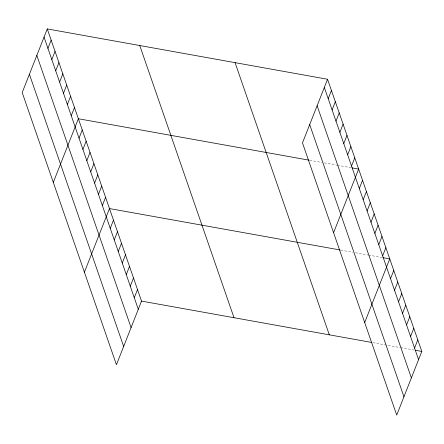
<?xml version="1.0" encoding="UTF-8"?>
<svg xmlns="http://www.w3.org/2000/svg" width="444" height="444" viewBox="0 0 444 444"><rect width="100%" height="100%" fill="white"/><g stroke="black" fill="none" stroke-linecap="round" stroke-linejoin="round"><path stroke-width="0.33" stroke-dasharray="2.22 1.67" d="M309.762 160.295L321.656 162.426M324.298 162.904L336.852 165.157M337.512 165.279L351.387 167.765M340.864 250.116L352.758 252.248M355.4 252.725L367.954 254.978M368.614 255.095L382.489 257.587M372.91 342.657L400 347.519M400.66 347.641L413.875 350.011"/><path stroke-width="0.67" d="M47.269 28.921L22.2 92.563L116.45 364.746L141.519 301.104L47.269 28.921L327.55 79.254L421.8 351.437L396.731 415.079L302.481 142.896L327.55 79.254M47.93 48.346L51.154 40.149M51.815 59.574L55.045 51.376M55.705 70.801L58.93 62.604M59.59 82.029L62.82 73.832M63.481 93.257L66.705 85.059M67.366 104.484L70.596 96.287M71.256 115.712L74.481 107.515M53.302 182.384L78.372 118.742L309.102 160.173M79.032 138.167L82.257 129.97M82.917 149.395L86.147 141.198M86.808 160.623L90.032 152.425M90.693 171.85L93.923 163.653M94.583 183.078L97.808 174.881M98.468 194.306L101.698 186.108M102.359 205.533L105.583 197.336M84.404 272.205L109.474 208.563L340.204 249.994M110.251 228.327L113.481 220.13M114.258 239.893L117.482 231.701M118.259 251.465L121.49 243.268M122.267 263.031L125.497 254.834M126.274 274.597L129.504 266.406M130.281 286.164L133.505 277.972M134.282 297.735L137.512 289.538M328.21 98.673L331.44 90.482M332.101 109.901L335.325 101.709M335.986 121.129L339.216 112.937M339.876 132.356L343.101 124.165M343.761 143.584L346.992 135.392M347.652 154.812L350.877 146.62M351.537 166.039L354.767 157.848M333.583 232.717L358.652 169.075L352.048 167.888M359.313 188.495L362.543 180.303M363.203 199.722L366.428 191.531M367.088 210.95L370.318 202.758M370.979 222.178L374.203 213.986M374.864 233.405L378.094 225.213M378.754 244.633L381.979 236.436M382.639 255.861L385.869 247.663M364.685 322.533L389.754 258.891L383.15 257.709M390.531 278.654L393.761 270.463M394.538 290.226L397.769 282.029M398.546 301.792L401.77 293.595M402.547 313.359L405.777 305.167M406.554 324.93L409.784 316.733M410.561 336.497L413.791 328.299M414.568 348.063L417.793 339.871M141.519 301.104L371.589 342.418M415.196 350.249L421.8 351.437M324.325 87.446L418.57 359.634M317.116 105.744L411.366 377.927M309.69 124.598L403.94 396.781M235.059 62.643L329.309 334.826M139.76 45.532L234.01 317.715M44.039 37.118L138.289 309.301M36.835 55.417L131.08 327.6M29.409 74.265L123.654 346.453"/></g></svg>
